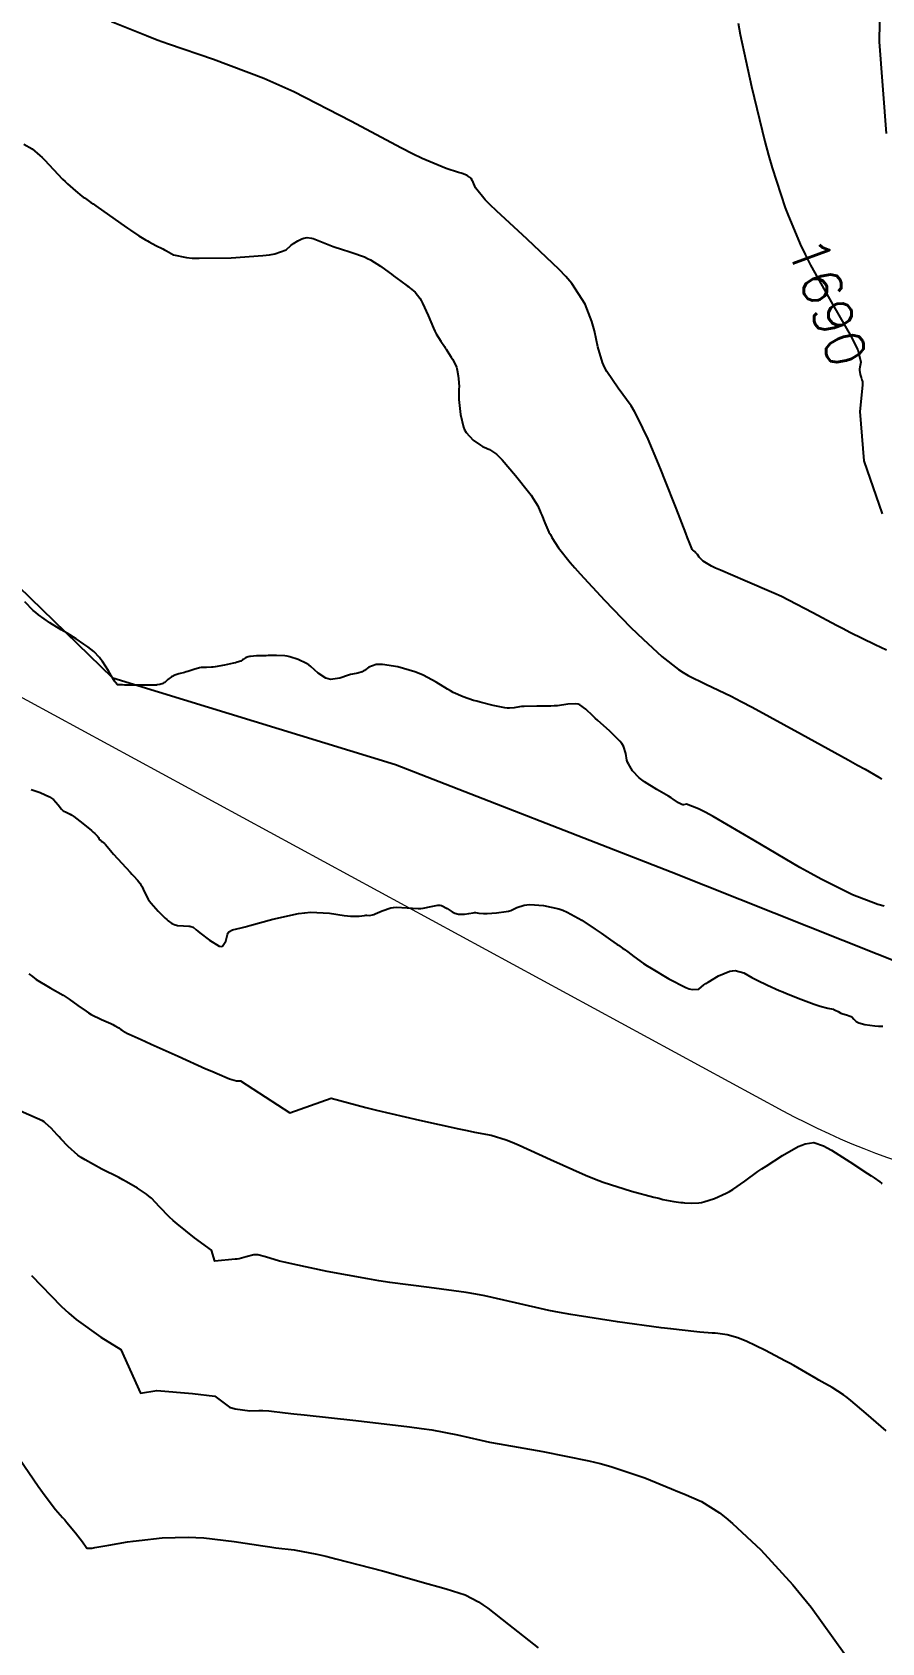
# Model space of a CAD drawing. Header units: metres. Extents: x 837477 to 838477, y 1189014 to 1191014.
# Drawn here: x 837916.1 to 837999.5, y 1190054.8 to 1190212.8 of the extents above; entities that cross this region are included whole.
import ezdxf

# ---------------------------------------------------------------- set-up
doc = ezdxf.new("R2010")
doc.units = ezdxf.units.M
doc.header["$LTSCALE"] = 0.3
doc.layers.add('COTAS 10', color=1, linetype='Continuous')
doc.layers.add('LINEA_DE_CEROS', color=61, linetype='Continuous')
doc.layers.add('Linea_Tendencia', color=51, linetype='Continuous', lineweight=20)
doc.styles.get("Standard").update_dxf_attribs({"font": 'simplex.shx'})

msp = doc.modelspace()

# ---------------------------------------------------------------- linework, layer by layer
at = {"layer": 'COTAS 10'}
for points, elevation in [([(838000, 1190202.89), (837999.317, 1190211.863), (837999.459, 1190221.528)], 1700), ([(838000, 1190152.184), (837998.868, 1190152.71), (837996.403, 1190153.939), (837995.738, 1190154.281), (837995.081, 1190154.624), (837992.775, 1190155.868), (837990.385, 1190157.108), (837989.675, 1190157.449), (837988.945, 1190157.788), (837986.136, 1190159.002), (837983.711, 1190160.028), (837983.222, 1190160.249), (837982.813, 1190160.443), (837981.998, 1190160.914), (837981.73, 1190161.192), (837981.667, 1190161.264), (837981.607, 1190161.333), (837981.43, 1190161.565), (837981.285, 1190161.757), (837981.246, 1190161.8), (837981.208, 1190161.84), (837981.074, 1190161.952), (837980.964, 1190162.038), (837980.941, 1190162.061), (837980.921, 1190162.085), (837980.875, 1190162.17), (837980.623, 1190162.829), (837980.473, 1190163.214), (837980.289, 1190163.687), (837979.334, 1190166.128), (837978.196, 1190169), (837977.897, 1190169.745), (837977.604, 1190170.469), (837976.601, 1190172.901), (837975.568, 1190175.063), (837975.255, 1190175.616), (837974.932, 1190176.15), (837973.668, 1190177.913), (837972.547, 1190179.527), (837972.314, 1190179.968), (837972.114, 1190180.405), (837971.67, 1190181.958), (837971.342, 1190183.53), (837971.215, 1190183.979), (837971.073, 1190184.435), (837970.43, 1190186.129), (837969.105, 1190188.165), (837968.532, 1190188.835), (837967.871, 1190189.551), (837964.74, 1190192.523), (837961.701, 1190195.286), (837961.098, 1190195.87), (837960.598, 1190196.376), (837959.652, 1190197.552), (837959.423, 1190198.096), (837959.375, 1190198.204), (837959.334, 1190198.293), (837959.239, 1190198.461), (837959.181, 1190198.51), (837959.163, 1190198.524), (837959.145, 1190198.539), (837959.069, 1190198.594), (837958.982, 1190198.656), (837958.93, 1190198.694), (837958.828, 1190198.771), (837958.445, 1190198.922), (837958.242, 1190198.989), (837957.997, 1190199.067), (837956.761, 1190199.437), (837954.409, 1190200.418), (837953.46, 1190200.88), (837952.382, 1190201.425), (837947.416, 1190204.082), (837941.817, 1190206.956), (837940.34, 1190207.637), (837938.896, 1190208.269), (837933.945, 1190210.138), (837929.526, 1190211.646), (837928.417, 1190212.05), (837927.358, 1190212.45), (837923.945, 1190213.844)], 1690), ([(837985.422, 1190213.717), (837985.645, 1190212.575), (837986.744, 1190207.478), (837988.061, 1190202.09), (837988.421, 1190200.763), (837988.778, 1190199.508), (837990.048, 1190195.574), (837990.319, 1190194.92), (837991.523, 1190192.021), (837992.008, 1190191.006), (837992.527, 1190189.978), (837994.68, 1190186.153), (837996.554, 1190182.896), (837996.897, 1190182.226), (837997.164, 1190181.656), (837997.308, 1190181.119), (837997.49, 1190180.437), (837997.385, 1190179.964), (837997.373, 1190179.912), (837997.359, 1190179.781), (837997.354, 1190179.655), (837997.404, 1190179.251), (837997.495, 1190178.947), (837997.515, 1190178.884), (837997.534, 1190178.83), (837997.587, 1190178.714), (837997.617, 1190178.629), (837997.622, 1190178.596), (837997.625, 1190178.558), (837997.622, 1190178.386), (837997.629, 1190178.18), (837997.381, 1190175.611), (837997.76, 1190170.774), (837999.561, 1190165.558)], 1690), ([(837915.337, 1190201.839), (837916.15, 1190201.363), (837916.888, 1190200.737), (837917.11, 1190200.527), (837917.339, 1190200.302), (837918.227, 1190199.357), (837919.13, 1190198.396), (837919.367, 1190198.16), (837919.6, 1190197.937), (837920.394, 1190197.242), (837921.026, 1190196.741), (837921.156, 1190196.641), (837921.265, 1190196.557), (837921.498, 1190196.393), (837921.902, 1190196.121), (837922.12, 1190195.969), (837922.384, 1190195.783), (837923.721, 1190194.837), (837925.164, 1190193.822), (837925.494, 1190193.593), (837925.794, 1190193.387), (837926.629, 1190192.831), (837927.273, 1190192.441), (837927.453, 1190192.339), (837927.634, 1190192.239), (837928.291, 1190191.902), (837928.957, 1190191.568), (837929.143, 1190191.47), (837929.329, 1190191.37), (837930.006, 1190190.991), (837931.29, 1190190.705), (837931.858, 1190190.664), (837932.519, 1190190.64), (837935.674, 1190190.691), (837938.789, 1190190.909), (837939.424, 1190190.99), (837939.961, 1190191.08), (837941.078, 1190191.479), (837941.54, 1190191.891), (837941.664, 1190191.99), (837941.786, 1190192.081), (837942.211, 1190192.355), (837942.604, 1190192.543), (837942.705, 1190192.58), (837942.803, 1190192.612), (837943.132, 1190192.673), (837943.559, 1190192.612), (837943.719, 1190192.567), (837943.897, 1190192.509), (837944.693, 1190192.196), (837945.685, 1190191.805), (837945.987, 1190191.697), (837946.3, 1190191.59), (837947.531, 1190191.206), (837948.756, 1190190.768), (837949.066, 1190190.627), (837949.364, 1190190.477), (837950.332, 1190189.864), (837951.176, 1190189.233), (837951.395, 1190189.072), (837951.607, 1190188.916), (837952.322, 1190188.405), (837952.946, 1190187.948), (837953.102, 1190187.828), (837953.25, 1190187.71), (837953.723, 1190187.307), (837954.177, 1190186.722), (837954.313, 1190186.49), (837954.454, 1190186.228), (837954.998, 1190185.026), (837955.537, 1190183.787), (837955.674, 1190183.502), (837955.805, 1190183.24), (837956.237, 1190182.503), (837956.603, 1190181.969), (837956.693, 1190181.837), (837956.779, 1190181.711), (837957.047, 1190181.31), (837957.278, 1190180.948), (837957.339, 1190180.847), (837957.399, 1190180.745), (837957.606, 1190180.373), (837957.783, 1190179.948), (837957.824, 1190179.813), (837957.861, 1190179.67), (837957.968, 1190179.091), (837958.026, 1190178.49), (837958.033, 1190178.335), (837958.036, 1190178.183), (837958.012, 1190177.673), (837958.005, 1190177.018), (837958.019, 1190176.775), (837958.039, 1190176.505), (837958.169, 1190175.307), (837958.465, 1190174.087), (837958.59, 1190173.803), (837958.734, 1190173.542), (837959.411, 1190172.795), (837960.146, 1190172.292), (837960.326, 1190172.185), (837960.496, 1190172.093), (837961.028, 1190171.879), (837961.703, 1190171.416), (837961.964, 1190171.166), (837962.257, 1190170.864), (837963.581, 1190169.334), (837964.852, 1190167.736), (837965.112, 1190167.391), (837965.331, 1190167.088), (837965.789, 1190166.345), (837966.011, 1190165.804), (837966.082, 1190165.628), (837966.157, 1190165.441), (837966.46, 1190164.673), (837966.868, 1190163.787), (837967.008, 1190163.526), (837967.16, 1190163.258), (837967.81, 1190162.235), (837968.944, 1190160.8), (837969.401, 1190160.273), (837969.92, 1190159.689), (837972.314, 1190157.11), (837974.881, 1190154.467), (837975.509, 1190153.842), (837976.101, 1190153.264), (837977.944, 1190151.562), (837979.584, 1190150.297), (837980.048, 1190149.993), (837980.517, 1190149.71), (837982.248, 1190148.856), (837984.763, 1190147.668), (837985.726, 1190147.174), (837986.804, 1190146.608), (837991.661, 1190143.968), (837996.238, 1190141.43), (837997.139, 1190140.929), (837997.883, 1190140.514), (837999.247, 1190139.746), (837999.538, 1190139.575)], 1700), ([(837999.772, 1190127.067), (837999.134, 1190127.242), (837996.65, 1190128.192), (837993.575, 1190129.738), (837992.564, 1190130.288), (837991.485, 1190130.891), (837987.009, 1190133.511), (837982.992, 1190135.864), (837982.201, 1190136.299), (837981.55, 1190136.64), (837980.359, 1190137.092), (837980.071, 1190137.013), (837979.988, 1190137.021), (837979.905, 1190137.04), (837979.594, 1190137.216), (837979.07, 1190137.574), (837978.852, 1190137.709), (837978.603, 1190137.859), (837977.44, 1190138.531), (837976.241, 1190139.282), (837975.97, 1190139.484), (837975.724, 1190139.682), (837975.055, 1190140.373), (837974.655, 1190141.039), (837974.58, 1190141.221), (837974.519, 1190141.403), (837974.425, 1190142.053), (837974.179, 1190142.789), (837974.022, 1190143.025), (837973.826, 1190143.275), (837972.8, 1190144.294), (837971.67, 1190145.294), (837971.409, 1190145.532), (837971.171, 1190145.754), (837970.499, 1190146.415), (837969.906, 1190146.823), (837969.717, 1190146.886), (837969.517, 1190146.926), (837968.708, 1190146.891), (837967.71, 1190146.751), (837967.391, 1190146.726), (837967.055, 1190146.707), (837965.688, 1190146.689), (837964.444, 1190146.679), (837964.184, 1190146.666), (837963.962, 1190146.649), (837963.466, 1190146.548), (837962.994, 1190146.503), (837962.786, 1190146.521), (837962.545, 1190146.552), (837961.396, 1190146.774), (837960.113, 1190147.091), (837959.787, 1190147.181), (837959.474, 1190147.273), (837958.452, 1190147.615), (837957.472, 1190148.049), (837957.186, 1190148.198), (837956.894, 1190148.36), (837955.785, 1190149.052), (837954.512, 1190149.752), (837954.116, 1190149.92), (837953.7, 1190150.076), (837952.043, 1190150.545), (837950.524, 1190150.784), (837950.195, 1190150.795), (837949.907, 1190150.782), (837949.198, 1190150.538), (837948.758, 1190150.205), (837948.638, 1190150.137), (837948.52, 1190150.079), (837948.101, 1190149.954), (837947.581, 1190149.843), (837947.399, 1190149.793), (837947.2, 1190149.735), (837946.342, 1190149.456), (837945.429, 1190149.33), (837945.195, 1190149.367), (837944.969, 1190149.437), (837944.219, 1190149.95), (837943.493, 1190150.592), (837943.283, 1190150.742), (837943.068, 1190150.881), (837942.256, 1190151.286), (837941.417, 1190151.545), (837941.185, 1190151.593), (837940.953, 1190151.631), (837940.117, 1190151.679), (837939.311, 1190151.659), (837939.098, 1190151.653), (837938.889, 1190151.648), (837938.173, 1190151.627), (837937.586, 1190151.585), (837937.46, 1190151.566), (837937.348, 1190151.543), (837937.076, 1190151.432), (837936.901, 1190151.304), (837936.852, 1190151.271), (837936.802, 1190151.239), (837936.619, 1190151.13), (837936.263, 1190151.006), (837936.104, 1190150.964), (837935.919, 1190150.919), (837935.035, 1190150.728), (837934.119, 1190150.566), (837933.915, 1190150.539), (837933.731, 1190150.519), (837933.247, 1190150.511), (837932.848, 1190150.504), (837932.719, 1190150.485), (837932.582, 1190150.459), (837932.018, 1190150.302), (837931.417, 1190150.112), (837931.257, 1190150.065), (837931.099, 1190150.02), (837930.549, 1190149.876), (837930.059, 1190149.71), (837929.939, 1190149.651), (837929.825, 1190149.586), (837929.471, 1190149.303), (837929.16, 1190149.034), (837929.075, 1190148.978), (837928.989, 1190148.93), (837928.682, 1190148.824), (837928.402, 1190148.783), (837928.333, 1190148.776), (837928.269, 1190148.77), (837928.067, 1190148.766), (837927.68, 1190148.772), (837927.497, 1190148.772), (837927.282, 1190148.773), (837926.236, 1190148.772), (837925.206, 1190148.776), (837925.001, 1190148.779), (837924.832, 1190148.784), (837924.512, 1190148.808), (837924.321, 1190149.035), (837924.234, 1190149.167), (837924.131, 1190149.329), (837923.633, 1190150.163), (837923.05, 1190151.08), (837922.893, 1190151.295), (837922.738, 1190151.492), (837922.194, 1190152.062), (837921.606, 1190152.529), (837921.422, 1190152.662), (837921.23, 1190152.797), (837920.462, 1190153.295), (837919.563, 1190153.849), (837919.288, 1190154.019), (837919.001, 1190154.196), (837917.874, 1190154.893), (837916.77, 1190155.658), (837916.499, 1190155.878), (837916.242, 1190156.101), (837915.44, 1190156.934)], 1710), ([(837916.045, 1190138.536), (837916.915, 1190138.222), (837917.844, 1190137.812), (837918.05, 1190137.686), (837918.233, 1190137.555), (837918.708, 1190137.038), (837919.025, 1190136.59), (837919.108, 1190136.502), (837919.189, 1190136.431), (837919.466, 1190136.303), (837919.881, 1190136.12), (837920.049, 1190136.012), (837920.24, 1190135.88), (837921.123, 1190135.2), (837921.972, 1190134.496), (837922.142, 1190134.349), (837922.283, 1190134.223), (837922.557, 1190133.942), (837922.648, 1190133.803), (837922.673, 1190133.766), (837922.699, 1190133.73), (837922.794, 1190133.605), (837922.9, 1190133.491), (837922.932, 1190133.462), (837922.967, 1190133.434), (837923.104, 1190133.338), (837923.255, 1190133.22), (837923.298, 1190133.178), (837923.341, 1190133.131), (837923.501, 1190132.926), (837923.82, 1190132.536), (837923.963, 1190132.371), (837924.129, 1190132.183), (837924.929, 1190131.301), (837925.749, 1190130.415), (837925.928, 1190130.223), (837926.086, 1190130.055), (837926.487, 1190129.643), (837926.752, 1190129.305), (837926.825, 1190129.184), (837926.898, 1190129.05), (837927.161, 1190128.466), (837927.528, 1190127.776), (837927.667, 1190127.575), (837927.822, 1190127.369), (837928.518, 1190126.593), (837929.21, 1190125.916), (837929.364, 1190125.774), (837929.5, 1190125.651), (837929.856, 1190125.372), (837930.179, 1190125.248), (837930.295, 1190125.223), (837930.423, 1190125.202), (837930.984, 1190125.161), (837931.518, 1190125.13), (837931.629, 1190125.115), (837931.725, 1190125.097), (837931.939, 1190125.011), (837932.254, 1190124.751), (837932.413, 1190124.624), (837932.603, 1190124.474), (837933.548, 1190123.731), (837934.492, 1190123.171), (837934.681, 1190123.135), (837934.839, 1190123.151), (837935.148, 1190123.642), (837935.311, 1190124.318), (837935.377, 1190124.452), (837935.452, 1190124.561), (837935.797, 1190124.763), (837936.651, 1190124.952), (837937.048, 1190125.053), (837937.513, 1190125.176), (837939.771, 1190125.8), (837942.271, 1190126.354), (837942.89, 1190126.434), (837943.476, 1190126.482), (837945.33, 1190126.389), (837946.774, 1190126.163), (837947.103, 1190126.127), (837947.402, 1190126.103), (837948.224, 1190126.113), (837948.761, 1190126.176), (837948.879, 1190126.185), (837948.983, 1190126.19), (837949.251, 1190126.179), (837949.551, 1190126.226), (837949.676, 1190126.268), (837949.82, 1190126.323), (837950.489, 1190126.624), (837951.347, 1190126.903), (837951.609, 1190126.944), (837951.883, 1190126.969), (837952.958, 1190126.926), (837954.015, 1190126.858), (837954.276, 1190126.866), (837954.524, 1190126.886), (837955.306, 1190127.057), (837955.969, 1190127.178), (837956.141, 1190127.167), (837956.309, 1190127.136), (837956.876, 1190126.861), (837957.374, 1190126.531), (837957.498, 1190126.465), (837957.617, 1190126.409), (837957.995, 1190126.3), (837958.358, 1190126.289), (837958.466, 1190126.295), (837958.578, 1190126.305), (837959.01, 1190126.376), (837959.436, 1190126.44), (837959.544, 1190126.446), (837959.647, 1190126.447), (837959.983, 1190126.409), (837960.438, 1190126.367), (837960.616, 1190126.365), (837960.816, 1190126.368), (837961.728, 1190126.416), (837962.679, 1190126.545), (837962.903, 1190126.599), (837963.112, 1190126.662), (837963.724, 1190126.953), (837964.428, 1190127.193), (837964.694, 1190127.223), (837964.991, 1190127.237), (837966.317, 1190127.158), (837967.825, 1190126.825), (837968.236, 1190126.679), (837968.644, 1190126.51), (837970.094, 1190125.707), (837971.394, 1190124.834), (837971.708, 1190124.621), (837972.002, 1190124.419), (837972.897, 1190123.795), (837973.546, 1190123.337), (837973.685, 1190123.242), (837973.807, 1190123.159), (837974.098, 1190122.973), (837974.375, 1190122.783), (837974.488, 1190122.699), (837974.616, 1190122.601), (837975.206, 1190122.131), (837976.151, 1190121.458), (837976.503, 1190121.232), (837976.894, 1190120.988), (837978.631, 1190119.964), (837980.295, 1190119.116), (837980.64, 1190118.983), (837980.935, 1190118.895), (837981.583, 1190118.947), (837982.074, 1190119.354), (837982.269, 1190119.49), (837982.491, 1190119.636), (837983.507, 1190120.246), (837984.606, 1190120.701), (837984.88, 1190120.749), (837985.142, 1190120.763), (837985.975, 1190120.533), (837986.787, 1190120.075), (837987.035, 1190119.945), (837987.293, 1190119.813), (837988.305, 1190119.329), (837989.462, 1190118.818), (837989.811, 1190118.67), (837990.173, 1190118.519), (837991.583, 1190117.949), (837992.896, 1190117.458), (837993.196, 1190117.355), (837993.47, 1190117.268), (837994.231, 1190117.074), (837994.745, 1190116.963), (837994.862, 1190116.927), (837994.969, 1190116.89), (837995.265, 1190116.737), (837995.527, 1190116.587), (837995.613, 1190116.551), (837995.704, 1190116.518), (837996.079, 1190116.418), (837996.438, 1190116.302), (837996.518, 1190116.258), (837996.59, 1190116.21), (837996.781, 1190115.993), (837997.032, 1190115.763), (837997.141, 1190115.706), (837997.268, 1190115.652), (837997.868, 1190115.483), (837998.855, 1190115.353), (837999.224, 1190115.324), (837999.636, 1190115.299)], 1720), ([(837915.813, 1190120.46), (837916.173, 1190120.173), (837916.539, 1190119.901), (837917.907, 1190119.057), (837919.181, 1190118.345), (837919.487, 1190118.157), (837919.773, 1190117.973), (837920.638, 1190117.343), (837921.439, 1190116.766), (837921.684, 1190116.615), (837921.939, 1190116.469), (837922.947, 1190115.976), (837923.861, 1190115.563), (837924.057, 1190115.468), (837924.229, 1190115.381), (837924.644, 1190115.134), (837924.894, 1190114.952), (837924.961, 1190114.906), (837925.029, 1190114.862), (837925.267, 1190114.718), (837925.515, 1190114.586), (837925.589, 1190114.55), (837925.665, 1190114.514), (837925.957, 1190114.386), (837926.835, 1190113.998), (837927.28, 1190113.799), (837927.813, 1190113.56), (837930.466, 1190112.363), (837933.2, 1190111.137), (837933.783, 1190110.88), (837934.292, 1190110.658), (837935.503, 1190110.152), (837936.21, 1190109.964), (837936.4, 1190109.943), (837936.588, 1190109.935), (837941.417, 1190106.816), (837945.485, 1190108.254), (837948.884, 1190107.326), (837949.924, 1190107.064), (837954.146, 1190106.079), (837958.017, 1190105.235), (837958.836, 1190105.062), (837959.546, 1190104.916), (837961.198, 1190104.608), (837962.664, 1190104.159), (837963.256, 1190103.923), (837963.929, 1190103.64), (837967.032, 1190102.217), (837970.454, 1190100.685), (837971.329, 1190100.333), (837972.171, 1190100.013), (837974.95, 1190099.117), (837977.153, 1190098.541), (837977.633, 1190098.423), (837978.057, 1190098.323), (837979.117, 1190098.111), (837979.801, 1190098.025), (837979.988, 1190098.005), (837980.173, 1190097.986), (837980.834, 1190097.932), (837981.583, 1190097.979), (837981.824, 1190098.024), (837982.079, 1190098.084), (837983.123, 1190098.415), (837984.269, 1190098.931), (837984.589, 1190099.107), (837984.909, 1190099.297), (837986.075, 1190100.104), (837987.36, 1190101.04), (837987.755, 1190101.311), (837988.168, 1190101.589), (837989.802, 1190102.637), (837991.335, 1190103.491), (837991.684, 1190103.646), (837992.001, 1190103.766), (837992.873, 1190103.905), (837993.815, 1190103.56), (837994.176, 1190103.374), (837994.58, 1190103.15), (837996.401, 1190102.013), (837998.13, 1190100.866), (837998.477, 1190100.634), (837998.766, 1190100.44), (837999.33, 1190100.052), (837999.513, 1190099.921), (837999.56, 1190099.891)], 1730), ([(837999.954, 1190075.629), (837997.981, 1190077.301), (837996.508, 1190078.598), (837996.139, 1190078.892), (837995.786, 1190079.157), (837994.65, 1190079.878), (837993.632, 1190080.426), (837993.354, 1190080.582), (837993.077, 1190080.74), (837992.089, 1190081.328), (837990.883, 1190082.024), (837990.468, 1190082.252), (837990.018, 1190082.494), (837988.102, 1190083.492), (837986.22, 1190084.395), (837985.793, 1190084.578), (837985.406, 1190084.731), (837984.346, 1190085.041), (837983.45, 1190085.153), (837983.167, 1190085.182), (837982.869, 1190085.21), (837981.665, 1190085.305), (837979.634, 1190085.512), (837978.815, 1190085.611), (837977.884, 1190085.729), (837973.595, 1190086.304), (837969.009, 1190087.01), (837967.892, 1190087.21), (837966.841, 1190087.412), (837963.595, 1190088.157), (837960.581, 1190088.85), (837959.676, 1190089.019), (837958.741, 1190089.179), (837955.11, 1190089.672), (837951.247, 1190090.175), (837950.165, 1190090.341), (837949.079, 1190090.517), (837945.11, 1190091.25), (837941.745, 1190091.959), (837941.038, 1190092.121), (837940.429, 1190092.269), (837939.043, 1190092.678), (837938.298, 1190092.871), (837938.094, 1190092.883), (837937.89, 1190092.876), (837937.163, 1190092.699), (837936.449, 1190092.487), (837936.255, 1190092.458), (837936.062, 1190092.441), (837934.066, 1190092.272), (837933.742, 1190093.329), (837932.071, 1190094.543), (837930.381, 1190095.909), (837929.992, 1190096.248), (837929.637, 1190096.57), (837928.64, 1190097.589), (837927.841, 1190098.425), (837927.61, 1190098.63), (837927.376, 1190098.825), (837926.498, 1190099.435), (837925.406, 1190100.047), (837925.038, 1190100.243), (837924.641, 1190100.45), (837922.969, 1190101.294), (837921.33, 1190102.192), (837920.955, 1190102.433), (837920.614, 1190102.671), (837919.663, 1190103.502), (837918.966, 1190104.27), (837918.784, 1190104.467), (837918.608, 1190104.659), (837918.012, 1190105.297), (837917.458, 1190105.804), (837917.308, 1190105.913), (837917.16, 1190106.008), (837916.636, 1190106.237), (837914.997, 1190106.957)], 1740), ([(837916.08, 1190090.842), (837918.991, 1190087.837), (837919.741, 1190087.151), (837920.467, 1190086.529), (837922.884, 1190084.811), (837924.83, 1190083.604), (837926.769, 1190079.317), (837928.367, 1190079.567), (837931.883, 1190079.268), (837934.066, 1190079.008), (837935.509, 1190077.939), (837936.082, 1190077.777), (837937.519, 1190077.568), (837938.375, 1190077.621), (837938.581, 1190077.624), (837938.774, 1190077.623), (837939.361, 1190077.576), (837940.974, 1190077.384), (837941.814, 1190077.291), (837942.825, 1190077.18), (837947.895, 1190076.633), (837953.19, 1190076.014), (837954.343, 1190075.857), (837955.359, 1190075.706), (837957.895, 1190075.213), (837960.181, 1190074.686), (837961.039, 1190074.515), (837961.994, 1190074.332), (837966.259, 1190073.576), (837970.775, 1190072.679), (837971.889, 1190072.406), (837972.943, 1190072.122), (837976.259, 1190071.01), (837978.897, 1190069.935), (837979.523, 1190069.675), (837980.106, 1190069.431), (837981.835, 1190068.686), (837983.602, 1190067.569), (837984.209, 1190067.09), (837984.866, 1190066.538), (837987.661, 1190063.935), (837990.814, 1190060.506), (837991.697, 1190059.433), (837992.585, 1190058.308), (837995.826, 1190053.798)], 1750), ([(837914.908, 1190072.851), (837916.742, 1190070.18), (837917.147, 1190069.608), (837917.508, 1190069.108), (837918.444, 1190067.908), (837919.135, 1190067.113), (837919.342, 1190066.868), (837919.555, 1190066.612), (837920.382, 1190065.601), (837921.083, 1190064.713), (837921.217, 1190064.536), (837921.325, 1190064.389), (837921.498, 1190064.103), (837921.831, 1190064.093), (837922.041, 1190064.12), (837922.301, 1190064.159), (837923.664, 1190064.408), (837925.496, 1190064.716), (837926.053, 1190064.794), (837926.63, 1190064.868), (837928.894, 1190065.106), (837931.442, 1190065.183), (837932.2, 1190065.155), (837932.979, 1190065.106), (837935.981, 1190064.753), (837938.798, 1190064.327), (837939.461, 1190064.233), (837940.074, 1190064.148), (837941.864, 1190063.926), (837944.079, 1190063.515), (837944.959, 1190063.311), (837945.956, 1190063.068), (837950.519, 1190061.864), (837955.003, 1190060.616), (837955.949, 1190060.346), (837956.767, 1190060.108), (837958.655, 1190059.52), (837959.946, 1190058.849), (837960.387, 1190058.558), (837960.864, 1190058.222), (837962.892, 1190056.629), (837965.803, 1190054.32)], 1760)]:
    msp.add_lwpolyline(points, dxfattribs=dict(at, elevation=elevation))
at = {"layer": 'LINEA_DE_CEROS'}
msp.add_lwpolyline([(838081.438, 1190220.868), (838088.84, 1190193.225), (838085.101, 1190164.467), (838086.023, 1190135.482), (838079.276, 1190107.277), (838079.07, 1190078.492), (838095.957, 1190054.916), (838068.362, 1190063.832), (838047.476, 1190083.952), (838032.784, 1190109.009), (838005.825, 1190119.695), (837978.875, 1190130.405), (837951.796, 1190140.947), (837924.067, 1190149.437), (837903.256, 1190169.634), (837876.194, 1190180.057), (837847.92, 1190186.504), (837822.087, 1190199.683), (837794.787, 1190209.464)], dxfattribs=at)
at = {"layer": 'Linea_Tendencia', "elevation": 1705.277}
msp.add_lwpolyline([(838041.852, 1190952.651), (838161.325, 1190600.98, -0.1489294), (838162.085, 1190577.097), (838092.197, 1190318.419), (838090.052, 1190310.478, 0.0884495), (838087.814, 1190284.95), (838097.391, 1190177.634, -0.5984124), (837989.861, 1190106.984), (837822.862, 1190197.61, 0.7000047), (837663.814, 1190056.912), (837745.081, 1189850.404, -0.1097979), (837752.709, 1189801.964), (837723.495, 1189335.311)], format="xyb", dxfattribs=at)

# ---------------------------------------------------------------- texts
at = {"layer": 'COTAS 10', "insert": (837990.194, 1190191.811, 1690), "char_height": 3.8, "attachment_point": 7, "rotation": 290.13324}
msp.add_mtext('1690', dxfattribs=at)

doc.saveas('drawing.dxf')
